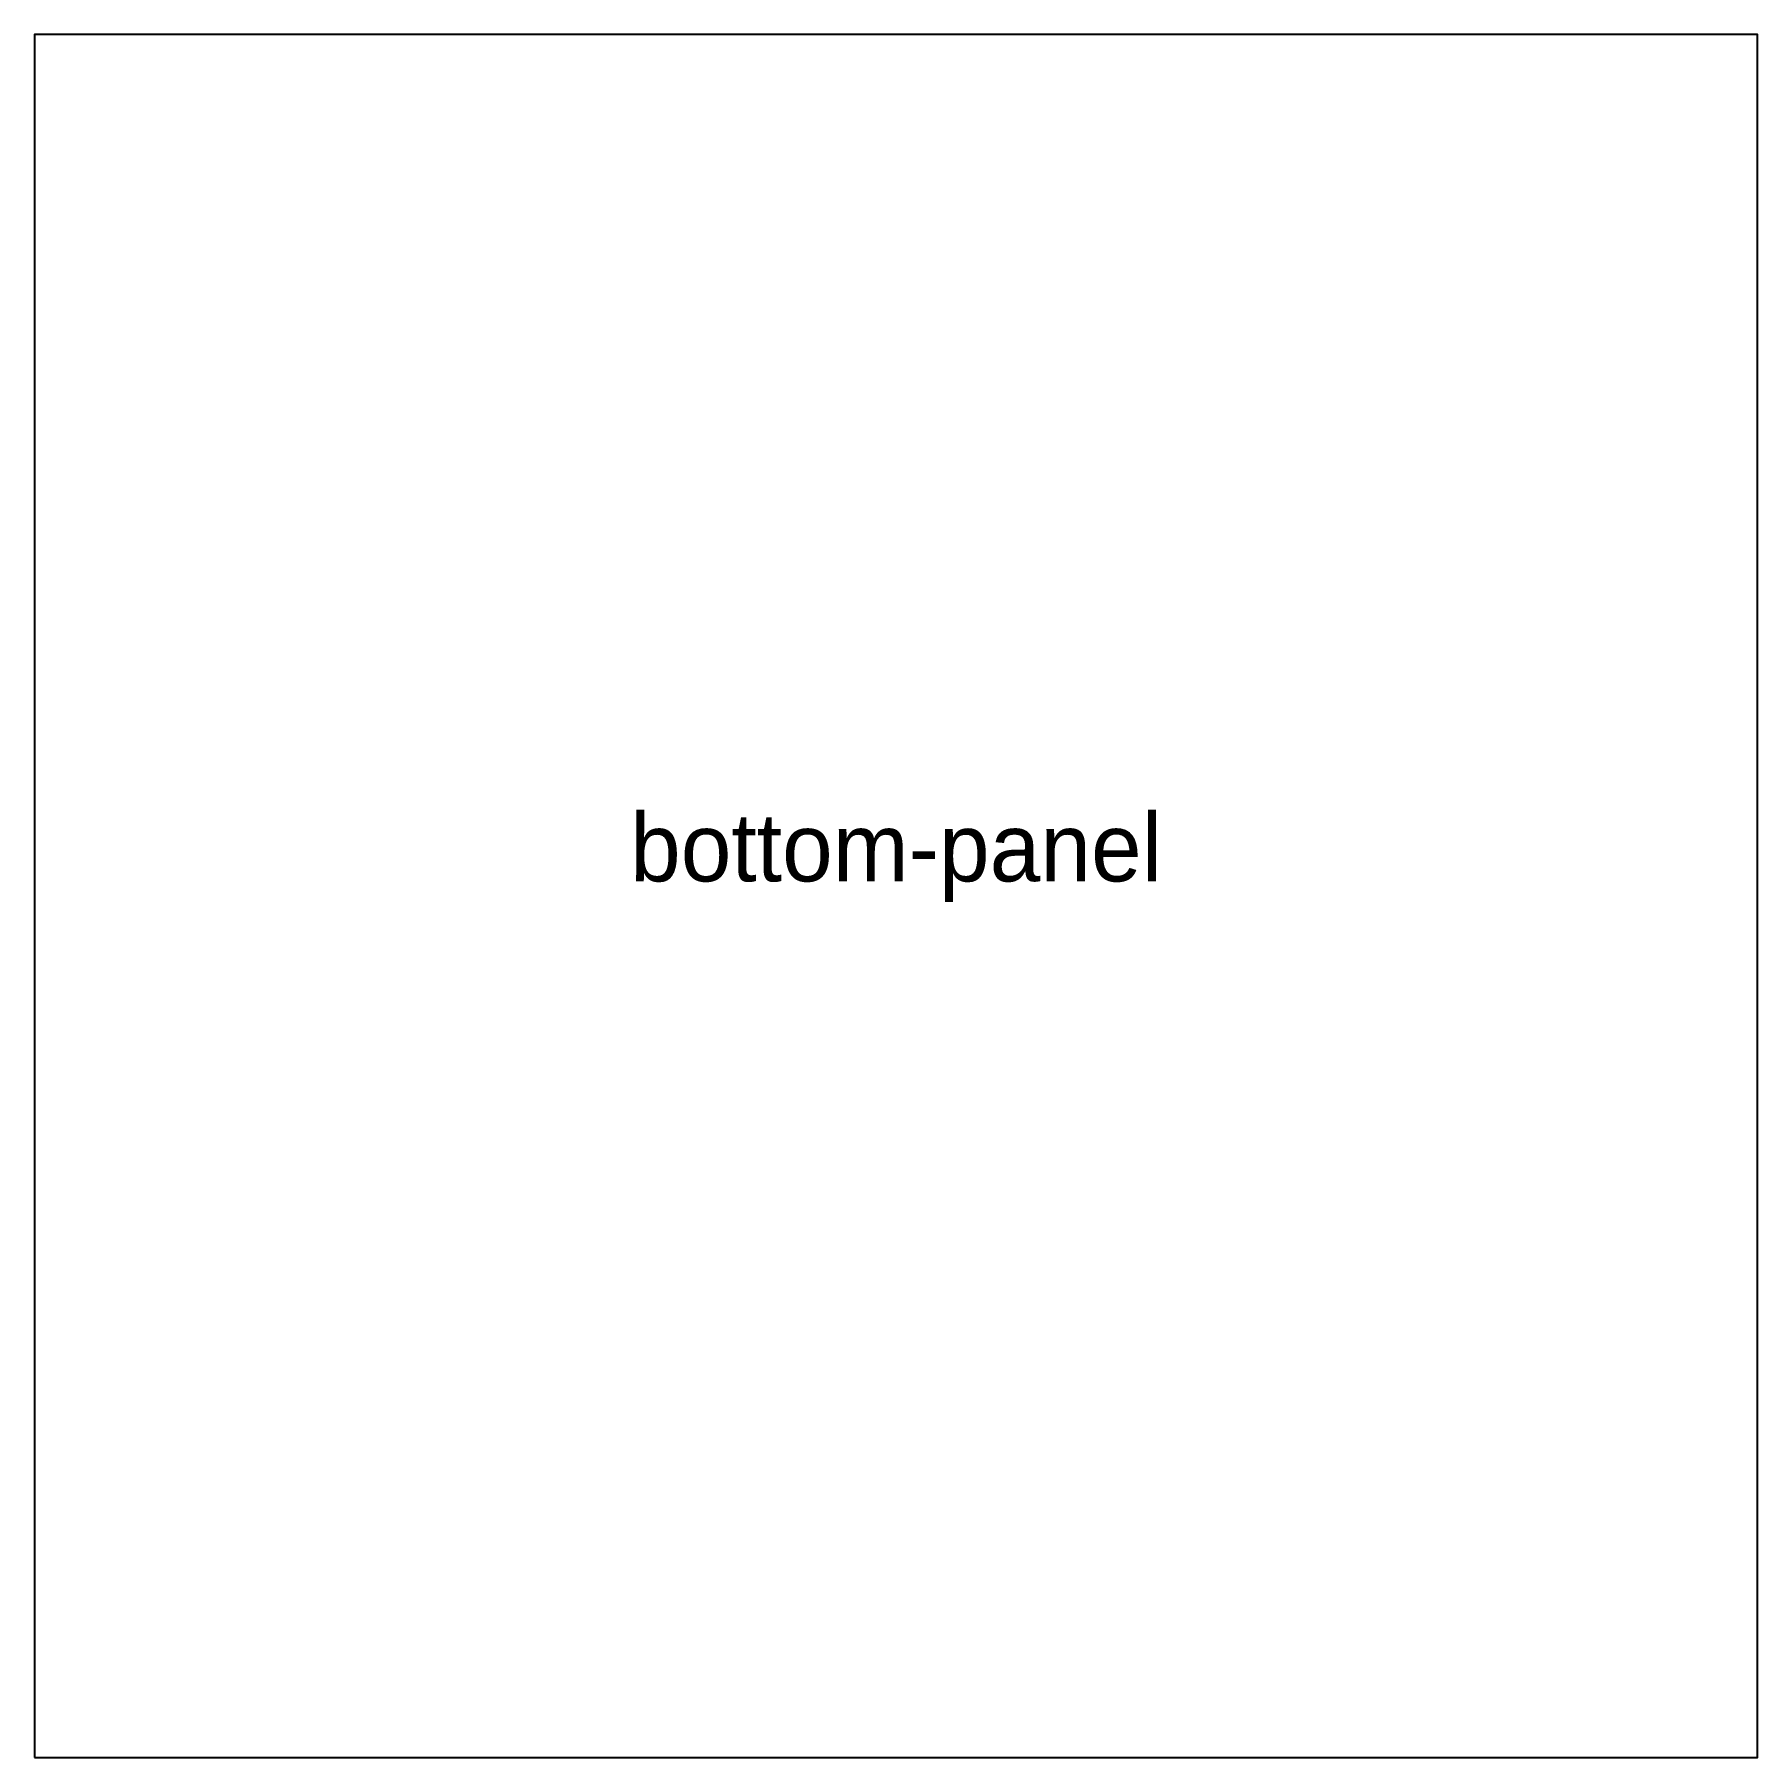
# Model space of a CAD drawing. Header units: millimetres. Extents: x 0 to 354, y 0 to 354.
import ezdxf
from ezdxf.enums import TextEntityAlignment as Align

# ---------------------------------------------------------------- set-up
doc = ezdxf.new("R2010")
doc.units = ezdxf.units.MM
doc.layers.add('CUT_OUTSIDE', color=7, linetype='Continuous')
doc.layers.add('NOTES', color=8, linetype='Continuous')

msp = doc.modelspace()

# ---------------------------------------------------------------- linework, layer by layer
at = {"layer": 'CUT_OUTSIDE'}
msp.add_lwpolyline([(0, 0), (354, 0), (354, 354), (0, 354)], close=True, dxfattribs=at)

# ---------------------------------------------------------------- texts
at = {"layer": 'NOTES'}
msp.add_text('bottom-panel', height=14, dxfattribs=at).set_placement((177, 187), align=Align.MIDDLE_CENTER)

doc.saveas('drawing.dxf')
